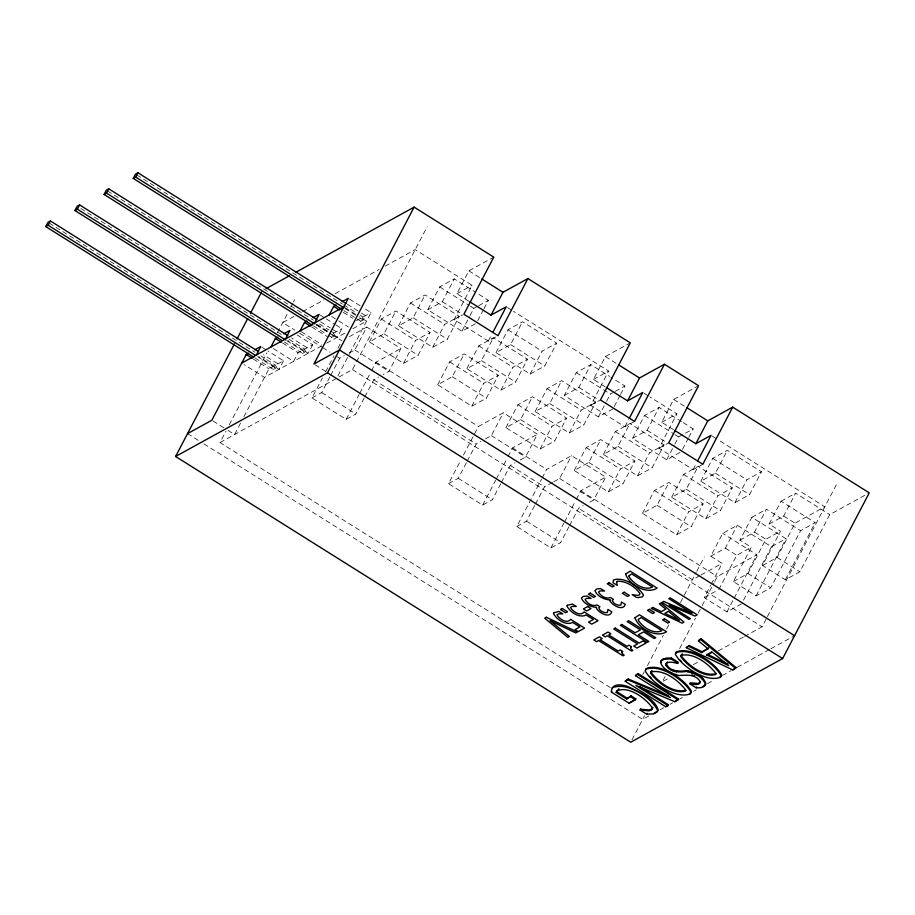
<?xml version="1.0" encoding="UTF-8"?>
<svg xmlns="http://www.w3.org/2000/svg" width="915" height="915" viewBox="0 0 915 915"><rect width="100%" height="100%" fill="white"/><g stroke="black" fill="none" stroke-linecap="round" stroke-linejoin="round"><path stroke-width="0.69" stroke-dasharray="4.58 3.43" d="M610.305 687.588L220.012 442.551L225.959 431.194M229.265 424.869L266.894 352.881M277.462 332.671L288.408 311.74M290.924 306.925L292.811 303.322M293.429 302.122L294.687 299.708M240.542 423.153L234.595 434.522L227.412 430.016M243.847 416.828L268.953 368.814L283.536 360.785L267.958 351.005M255.159 358.062L273.311 369.466L275.552 365.176L261.027 356.061M273.311 369.466L275.747 368.127L277.988 363.838L263.463 354.723M283.536 360.785L279.052 369.351L258.693 356.575M297.123 334.947L312.701 344.726L298.118 352.755L293.635 361.322L272.075 347.791M284.325 342.004L302.476 353.396L304.718 349.118L288.991 339.236M302.476 353.396L304.912 352.058L307.154 347.78L291.416 337.898M312.701 344.726L308.218 353.293L287.859 340.506M328.016 335.062L331.642 337.338L333.884 333.049L330.258 330.772M331.642 337.338L334.078 335.999L336.32 331.71L331.482 328.668M335.874 324.894L341.867 328.657L337.383 337.235L332.591 334.227M364.17 398.082L355.844 414.003L346.122 419.356L311.992 397.922L322.377 378.044M325.626 371.833L334.067 355.695M337.967 348.238L340.563 343.274M311.992 397.922L321.714 392.569L330.029 376.648M330.67 375.425L339.637 358.291L344.315 355.718M357.182 318.992L360.807 321.268L363.049 316.99L358.211 313.948M360.807 321.268L363.244 319.93L365.485 315.652L359.435 311.855M337.978 375.813L349.233 354.299M349.667 353.465L371.032 312.598L363.838 308.081M348.981 353.133L354.826 349.919L366.778 327.067L400.907 348.501L388.966 371.353L383.122 374.567M339.11 376.969L352.481 369.603L427.156 226.76M369.408 341.89L381.361 319.038L395.943 310.997L430.073 332.431L418.132 355.283L403.549 363.324L369.408 341.89L383.991 333.861L395.943 310.997M346.122 419.356L359.115 394.514M359.767 393.267L370.804 372.153M371.456 370.907L375.996 362.214L400.907 348.501M398.574 325.82L410.526 302.968L425.109 294.939L459.238 316.373L447.298 339.225L432.715 347.254L398.574 325.82L413.157 317.791L425.109 294.939M364.81 396.858L373.766 379.714L378.444 377.14M475.24 323.83L461.881 331.196L427.74 309.762L439.692 286.91L454.275 278.881L475.457 292.182M403.549 363.324L415.49 340.46L430.073 332.431M427.74 309.762L442.322 301.733L454.275 278.881M468.674 301.092L456.905 293.704L468.857 270.84L493.768 257.126M432.715 347.254L444.656 324.402L459.238 316.373M495.598 337.029L488.313 341.043L454.172 319.61L472.094 285.331L415.204 249.612L385.215 266.128M461.881 331.196L469.418 316.762M470.047 315.561L473.821 308.332L477.47 306.331M437.679 384.746L449.631 361.894L464.214 353.865L498.343 375.299L486.391 398.151L471.808 406.18L437.679 384.746L452.262 376.717L464.214 353.865M477.71 320.753L483.372 309.933M484.001 308.721L488.404 300.303L476.635 292.914M466.844 368.688L478.797 345.836L493.379 337.795L527.509 359.229L515.557 382.081L500.974 390.122L466.844 368.688L481.427 360.659L493.379 337.795M488.313 341.043L491.504 334.924M496.01 352.618L507.962 329.766L522.545 321.737L556.675 343.171L544.722 366.023L530.14 374.052L496.01 352.618L510.593 344.589L522.545 321.737M471.808 406.18L483.76 383.328L498.343 375.299M500.711 483.806L492.384 499.727L482.663 505.08L448.533 483.646L460.874 460.051M463.47 455.075L478.396 426.504L503.319 412.791L537.448 434.225L525.496 457.077L519.663 460.291M500.974 390.122L512.926 367.258L527.509 359.229M448.533 483.646L458.255 478.293L466.57 462.372M467.21 461.149L476.177 444.015L480.844 441.43M485.522 438.857L491.366 435.643L503.319 412.791M530.14 374.052L542.092 351.2L556.675 343.171M505.949 427.614L517.901 404.762L532.484 396.721L566.614 418.155L554.662 441.007L540.079 449.048L505.949 427.614L520.532 419.585L532.484 396.721M482.663 505.08L495.656 480.238M496.307 478.991L507.345 457.877M507.997 456.631L512.537 447.938L537.448 434.225M535.115 411.544L547.067 388.692L561.65 380.663L595.779 402.097L583.827 424.949L569.244 432.978L535.115 411.544L549.698 403.515L561.65 380.663M501.351 482.582L510.307 465.438L514.985 462.864M612.993 408.879L598.41 416.92L564.281 395.486L576.233 372.634L590.815 364.593L609.642 376.42M540.079 449.048L552.031 426.184L566.614 418.155M564.281 395.486L578.863 387.457L590.815 364.593M605.215 386.816L593.446 379.416L605.398 356.564L629.062 343.537M568.981 526.663L560.655 542.584L550.933 547.936L516.803 526.502L541.474 479.311M542.126 478.065L546.667 469.372L571.589 455.647L605.719 477.081L593.766 499.933L587.933 503.159M569.244 432.978L581.197 410.126L595.779 402.097M516.803 526.502L526.525 521.15L534.84 505.24M535.481 504.016L544.448 486.872L552.626 482.365M634.575 421.415L624.854 426.767L590.713 405.334L608.635 371.055L513.464 311.306M553.792 481.725L559.637 478.511L571.589 455.647M598.41 416.92L605.959 402.486M606.588 401.273L610.362 394.056L614.011 392.055M574.22 470.47L586.172 447.618L600.755 439.589L634.884 461.023L622.932 483.875L608.349 491.904L574.22 470.47L588.803 462.441L600.755 439.589M614.251 406.477L619.913 395.657M620.542 394.445L624.945 386.027L610.82 377.163M550.933 547.936L563.926 523.094M564.578 521.859L575.615 500.734M576.256 499.499L580.808 490.806L605.719 477.081M603.385 454.412L615.337 431.56L629.92 423.519L664.05 444.953L652.098 467.805L637.515 475.846L603.385 454.412L617.968 446.383L629.92 423.519M569.622 525.439L578.577 508.305L583.255 505.732M624.854 426.767L628.685 419.425M680.051 452.41L666.68 459.776L632.551 438.342L644.503 415.49L659.086 407.461L681.446 421.506M608.349 491.904L620.301 469.052L634.884 461.023M632.551 438.342L647.134 430.313L659.086 407.461M673.486 429.673L661.717 422.284L673.669 399.432L697.333 386.393M637.515 475.846L649.467 452.982L664.05 444.953M702.834 464.271L693.113 469.635L658.983 448.201L676.906 413.912L649.833 396.916M666.68 459.776L674.229 445.342M674.858 444.141L678.633 436.924L693.215 428.895L682.624 422.238M642.49 513.338L654.431 490.486L669.014 482.445L703.155 503.879L691.202 526.731L676.62 534.76L642.49 513.338L657.073 505.309L669.014 482.445M682.521 449.345L688.183 438.514M688.812 437.313L693.215 428.895M671.656 497.268L683.596 474.416L698.179 466.387L732.32 487.821L720.368 510.673L705.785 518.702L671.656 497.268L686.239 489.239L698.179 466.387M693.113 469.635L696.315 463.505M700.821 481.21L712.762 458.358L727.345 450.317L761.486 471.751L749.534 494.603L734.951 502.644L700.821 481.21L715.404 473.181L727.345 450.317M676.62 534.76L688.572 511.908L703.155 503.879M705.785 518.702L717.737 495.85L732.32 487.821M642.845 674.469L644.16 671.942M647.465 665.628L663.306 635.307M666.612 628.994L669.254 623.95M680.474 602.47L696.132 572.515M696.761 571.315L704.31 556.88M734.951 502.644L746.903 479.78L761.486 471.751M711.252 584.159L722.141 563.343L710.761 556.194L722.701 533.342L737.284 525.313L771.425 546.747L786.008 538.706L751.867 517.284L739.926 540.136L751.307 547.273L733.384 581.563L756.133 595.848L770.716 587.819L800.591 530.677L815.174 522.648L781.033 501.214L769.092 524.066L780.472 531.215L762.55 565.493L785.299 579.778L799.882 571.749L829.756 514.619L868.015 493.54M710.761 556.194L725.343 548.165L737.284 525.313M741.55 603.877L726.968 611.906L704.218 597.621L710.612 585.383M631.979 739.812L644.652 715.576M663.158 680.177L665.136 676.391M679.673 648.575L695.537 618.243M698.179 613.187L701.485 606.862M702.148 605.604L714.043 582.844M714.707 581.585L717.349 576.53L756.842 554.776L722.701 533.342M718.801 589.592L736.724 555.313L751.307 547.273M739.926 540.136L754.509 532.107L766.45 509.243L800.591 530.677M726.968 611.906L733.464 599.485M734.116 598.25L756.842 554.776M733.384 581.563L747.967 573.522L765.889 539.244L780.472 531.215M769.092 524.066L783.675 516.037L795.615 493.185L829.756 514.619M743.506 600.149L771.425 546.747M756.133 595.848L786.008 538.706M762.55 565.493L777.132 557.464L795.055 523.186L824.827 506.784L718.298 439.909M785.299 579.778L815.174 522.648M744.604 636.405L762.092 626.775L766.713 617.934M767.376 616.664L836.768 483.932M293.99 316.373L282.746 322.572L294.847 330.166M302.739 311.558L323.979 299.857M335.233 293.658L378.97 269.57M333.357 333.346L341.867 328.657M356.45 320.627L371.032 312.598M321.737 345.847L264.469 377.392L244.111 364.605M326.712 343.102L347.105 331.871M352.858 328.702L366.549 321.165L359.366 316.659M349.336 336.674L366.778 327.067M456.905 293.704L472.094 285.331M220.012 442.551L336.674 378.307M478.682 305.656L488.404 300.303M454.172 319.61L462.681 314.932M593.446 379.416L608.635 371.055M615.223 391.38L624.945 386.027M590.713 405.334L600.434 399.981M661.717 422.284L676.906 413.912M658.983 448.201L668.705 442.849M751.867 517.284L766.45 509.243M781.033 501.214L795.615 493.185M699.803 575.638L692.358 579.744L578.577 508.305M701.05 574.952L722.141 563.343M704.218 597.621L717.577 590.255M663.375 681.149L668.373 678.392M693.364 664.622L698.362 661.877M718.355 650.862L743.346 637.092M648.895 715.942L642.673 719.373L203.279 443.5M660.104 709.765L663.832 707.707M670.066 704.275L672.548 702.914M680.028 698.797L682.51 697.424M693.719 691.248L696.212 689.876M707.421 683.711L713.643 680.28M722.358 675.476L731.074 670.684M737.296 667.252L769.675 649.421M770.922 648.735L794.575 635.708M468.857 270.84L480.627 278.229M605.398 356.564L617.168 363.953M673.669 399.432L685.438 406.82M507.436 307.52L512.251 310.54M643.943 393.221L648.655 396.184M712.247 436.112L717.097 439.143M439.692 286.91L469.121 305.381M470.287 306.125L473.821 308.332M507.962 329.766L542.092 351.2M576.233 372.634L610.362 394.056M644.503 415.49L673.92 433.962M675.098 434.705L678.633 436.924M712.762 458.358L746.903 479.78M442.322 301.733L462.338 314.291M510.593 344.589L544.722 366.023M578.863 387.457L598.868 400.015M647.134 430.313L667.138 442.883M715.404 473.181L749.534 494.603M783.675 516.037L795.055 523.186M410.526 302.968L444.656 324.402M478.797 345.836L512.926 367.258M547.067 388.692L581.197 410.126M615.337 431.56L649.467 452.982M683.596 474.416L717.737 495.85M413.157 317.791L447.298 339.225M481.427 360.659L515.557 382.081M549.698 403.515L583.827 424.949M617.968 446.383L652.098 467.805M686.239 489.239L720.368 510.673M754.509 532.107L765.889 539.244M777.132 557.464L799.882 571.749M381.361 319.038L415.49 340.46M449.631 361.894L483.76 383.328M517.901 404.762L552.031 426.184M586.172 447.618L620.301 469.052M654.431 490.486L688.572 511.908M349.473 299.056L362.649 307.337M347.323 304.249L358.223 311.089M136.701 174.879L342.473 304.066M343.685 304.832L356.999 313.193M344.989 307.634L358.165 315.904M345.081 308.538L358.406 316.899M359.606 317.654L363.244 319.93M383.991 333.861L418.132 355.283M452.262 376.717L486.391 398.151M520.532 419.585L554.662 441.007M588.803 462.441L622.932 483.875M657.073 505.309L691.202 526.731M725.343 548.165L736.724 555.313M343.868 310.631L355.969 318.237M343.274 312.358L352.858 318.374M747.967 573.522L770.716 587.819M331.607 316.418L337.589 320.17M338.79 320.925L348.375 326.941M320.307 315.126L325.1 318.134M326.289 318.877L334.673 324.15M320.582 321.828L330.269 327.913M107.535 190.938L313.307 320.136M319.358 323.933L329.045 330.006M317.025 324.448L327.799 331.219M316.521 324.871L331.001 333.964M332.202 334.73L341.867 340.78M375.996 362.214L478.396 426.504M512.537 447.938L546.667 469.372M580.808 490.806L717.349 576.53M315.915 324.596L328.028 332.202M329.24 332.957L334.078 335.999M354.826 349.919L388.966 371.353M491.366 435.643L525.496 457.077M559.637 478.511L593.766 499.933M313.49 325.934L326.804 334.295M311.706 326.918L327.284 336.686M301.241 331.722L321.6 344.509M299.685 333.209L321.474 346.888M322.686 347.643L329.949 352.206M337.212 356.77L339.637 358.291M373.766 379.714L476.177 444.015M510.307 465.438L544.448 486.872M352.481 369.603L762.092 626.775M80.783 208.517L284.142 336.194M286.75 340.666L304.912 352.058M282.541 342.976L298.118 352.755M315.115 364.765L325.9 371.536M261.976 347.254L266.768 350.262M321.714 392.569L355.844 414.003M458.255 478.293L492.384 499.727M526.525 521.15L560.655 542.584M49.204 223.066L254.976 352.264M257.584 356.724L275.747 368.127M253.375 359.046L268.953 368.814M213.035 420.991L226.211 429.261M187.541 433.619L198.429 440.458"/><path stroke-width="1.37" d="M618.86 688.755L616.15 692.392L626.638 698.98L631.098 695.915L635.833 698.9L635.387 699.758L629.097 703.212L611.392 692.095C610.877 682.361 623.664 684.374 629.36 687.257C639.757 692.689 653.825 697.756 658.125 709.548L657.588 711.115L654.214 713.048M705.465 684.809C703.441 676.826 693.719 672.994 686.273 671.438C679.147 672.628 668.293 672.308 665.811 664.118L667.024 662.906C672.239 659.898 685.93 667.893 671.05 658.914L664.176 659.246L660.985 661.019L660.516 662.117C662.632 669.849 671.885 673.497 678.919 675.522C686.284 675.064 695.263 673.978 699.998 681.229L700.181 682.693L699.163 683.768C694.119 686.685 682.567 679.376 696.201 687.806C699.632 687.931 704.687 687.977 705.911 683.951C703.887 675.968 694.165 672.136 686.719 670.581C679.593 671.77 668.739 671.45 666.257 663.261L667.47 662.048M652.967 707.295L651.8 709.239L649.307 709.971L640.511 709.159M645.658 670.032L646.127 668.579C660.23 662.54 684.729 679.113 691.431 691.374L689.681 694.005M675.796 653.424L676.276 651.972C690.379 645.933 714.878 662.506 721.58 674.778L719.831 677.397M253.947 357.308L45.75 226.588L47.992 222.311L50.416 220.972L258.625 351.68M45.75 226.588L48.175 225.25L50.416 220.972M281.9 340.483L74.916 210.53L77.157 206.241L79.582 204.903L287.79 335.622M74.916 210.53L77.34 209.192L79.582 204.903M312.278 325.18L104.081 194.46L106.323 190.183L108.748 188.845L316.956 319.552M104.081 194.46L106.506 193.122L108.748 188.845M341.444 309.11L133.247 178.402L135.489 174.113L137.913 172.775L346.122 303.494M133.247 178.402L135.672 177.064L137.913 172.775M674.664 430.416L695.846 443.718L707.798 420.854L732.709 407.141L869.25 492.865L782.622 658.56L630.721 742.225L175.589 456.482L234.457 343.868M237.099 338.813L247.679 318.592M250.321 313.536L261.553 292.045M248.628 353.19L246.192 354.528L211.845 420.237L187.541 433.619M256.292 355.066L260.775 346.499L254.702 349.839M270.874 347.037L275.358 338.47L277.794 337.132M285.457 339.007L289.941 330.429L283.867 333.781M300.04 330.978L304.523 322.4L306.96 321.062M314.623 322.938L319.106 314.371L313.033 317.722M329.206 314.909L333.689 306.342L336.125 305.004M175.589 456.482L327.49 372.817L414.118 207.122L493.768 257.126L463.894 314.257L498.035 335.691L527.898 278.549L630.309 342.851L600.434 399.981L634.575 421.415L664.439 364.273L698.58 385.707L668.705 442.849L702.834 464.271L732.709 407.141M469.853 301.824L491.046 315.126L502.987 292.274L527.898 278.549M492.785 332.477L506.235 306.765L491.046 315.126M606.393 387.548L627.576 400.85L639.528 377.998L664.439 364.273M629.326 418.201L642.776 392.489L627.576 400.85M697.596 461.057L711.035 435.346L695.846 443.718M611.392 692.095L611.838 691.237M616.15 692.392L616.596 691.534L627.084 698.122M639.837 686.799L668.396 704.733L667.95 705.579L665.788 706.769L625.22 681.298L628.25 679.021L668.316 695.686M625.22 681.298L628.25 679.021M627.804 679.879L670.455 697.619L635.468 675.659L638.064 673.612L678.633 699.083L674.915 701.748L635.822 685.415L667.95 705.579M635.468 675.659L638.064 673.612M626.638 698.98L631.098 695.915M629.097 703.212L635.833 698.9M612.295 687.84C627.038 681.446 651.125 697.31 657.679 710.406L657.142 711.973L653.756 713.906L646.585 714.112L640.065 710.017L640.717 709.056M665.731 664.85L666.177 663.993M666.006 665.663L666.452 664.805M671.05 658.914L671.496 658.057L678.255 662.3L677.649 663.249M646.585 714.112L647.031 713.254M672.273 670.604L672.719 669.746M686.273 647.671L689.155 645.475L702.057 651.732L708.679 648.083L701.611 652.589L688.709 646.333L686.273 647.671L732.686 669.929L735.523 668.362L735.98 667.504L701.245 638.819L698.923 640.1L698.477 640.957L708.233 648.941M674.401 671.484L674.858 670.626M688.709 646.333L689.155 645.475M676.402 671.953L676.848 671.095M665.788 706.769L668.396 704.733M698.477 640.957L701.245 638.819M687.92 671.679L688.366 670.821M689.738 672.125L690.185 671.267M674.915 701.748L678.633 699.083M701.611 652.589L702.057 651.732M691.671 672.777L692.117 671.919M691.671 675.522L692.129 674.664M693.719 673.646L694.165 672.788M689.75 683.757L690.368 682.796L697.893 683.471L700.627 681.835M693.902 676.414L694.348 675.556M695.892 674.744L696.338 673.898M706.86 655.117L712.202 652.178L728.66 665.663L706.86 655.117L711.584 651.915M696.201 687.806L696.647 686.948M702.32 679.182L702.766 678.324M732.686 669.929L735.98 667.504M652.063 670.398L650.965 672.25C658.24 682.11 673.337 693.559 685.93 690.276M682.213 653.79L681.115 655.655C688.389 665.502 703.486 676.951 716.079 673.669M705.431 684.946L702.834 686.422M616.802 690.882C628.799 685.507 645.956 698.397 652.521 708.153L651.354 710.097L648.861 710.829L640.065 710.017M265.945 288.728L289.609 275.69M295.831 272.27L414.118 207.122M342.199 301.653L348.272 298.313L313.925 364.01L339.442 349.965L794.575 635.708M241.709 363.095L343.788 306.88M671.496 658.057L666.772 658.011L662.643 659.212L661.431 660.161L661.122 662.54M707.306 654.271L727.825 664.176M481.805 278.972L502.987 292.274M618.346 364.696L639.528 377.998M686.616 407.552L707.798 420.854M135.672 177.064L343.88 307.772M333.689 306.342L339.682 310.105M106.506 193.122L314.714 323.841M304.523 322.4L310.517 326.163M77.34 209.192L285.549 339.9M275.358 338.47L281.351 342.221M327.49 372.817L782.622 658.56M48.175 225.25L255.171 355.203M246.192 354.528L252.185 358.291M637.618 674.469L678.187 699.941M630.641 696.773L635.387 699.758M700.799 639.677L735.523 668.362M679.639 659.795L681.641 661.568M649.49 676.402L651.491 678.175M616.584 582.123L617.351 585.383L613.073 582.695L613.416 579.996C624.213 576.473 637.984 586.035 643.508 595.105L642.341 596.866L638.155 597.529L636.485 597.392L632.139 594.67L637.721 595.368L639.288 594.933L639.974 593.709C635.387 586.732 625.963 580.831 617.431 581.208L616.584 582.123M596.5 607.354L596.454 608.292C598.707 612.707 609.687 618.929 611.769 611.815L607.937 609.413L607.4 612.49C604.232 613.313 599.531 611.117 598.776 607.8L599.954 606.805L596.935 604.918C592.657 607.068 586.881 603.202 585.062 599.417L586.675 598.33L591.09 598.467L587.258 596.054L583.415 596.351L581.437 598.033C583.621 603.728 590.713 607.034 596.5 607.354M609.996 599.931L609.939 600.858C612.192 605.273 623.172 611.506 625.254 604.392L621.422 601.99L620.885 605.067C617.728 605.879 613.027 603.694 612.272 600.366L613.439 599.382L610.419 597.484C606.142 599.645 600.366 595.779 598.547 591.982L600.16 590.907L604.575 591.033L600.743 588.631L596.9 588.917L594.922 590.61C597.106 596.306 604.197 599.6 609.996 599.931M621.948 652.189L622.063 653.401L624.179 655.186L622.978 655.838L598.604 640.534L596.557 641.667L593.789 639.928L599.428 636.829L602.184 638.567L600.091 639.722L618.22 651.103L620.313 649.947L622.783 651.491L621.948 652.189M630.629 647.408L630.732 648.621L632.86 650.405L631.659 651.068L607.274 635.765L605.227 636.886L602.47 635.159L608.098 632.048L610.865 633.786L608.772 634.941L626.901 646.322L628.994 645.167L631.464 646.722L630.629 647.408M650.737 672.056L650.519 673.108C657.793 682.967 672.891 694.416 685.484 691.134L685.735 690.093C678.404 680.257 663.341 668.831 650.737 672.056M680.886 655.449L680.657 656.513C687.943 666.36 703.04 677.809 715.633 674.527L715.885 673.486C708.553 663.649 693.49 652.223 680.886 655.449M629.085 575.798L628.902 576.542C633.157 583.507 644.149 591.147 652.544 587.03L631.67 573.922L629.085 575.798M638.441 619.432L638.258 620.176C642.513 627.13 653.504 634.781 661.9 630.664L641.026 617.556L638.441 619.432M625.586 574.151C628.982 584.456 646.379 594.91 657.164 588.116L630.126 571.143L625.586 574.151M634.941 617.785C638.338 628.09 655.735 638.544 666.52 631.75L639.482 614.777L634.941 617.785M690.985 692.232L690.539 693.719C676.448 699.815 651.812 683.208 645.201 670.889L645.681 669.437C659.784 663.398 684.283 679.971 690.985 692.232M721.134 675.636L720.688 677.111C706.597 683.219 681.961 666.612 675.35 654.282L675.83 652.83C689.933 646.791 714.432 663.364 721.134 675.636M553.735 612.753L553.495 613.519C556.583 619.581 565.95 625.952 572.699 622.417L579.893 626.935L575.055 629.6L578.234 631.59L584.571 628.102L570.64 619.352C566.865 624.339 559.191 618.78 557.006 614.903L558.596 613.816L562.817 613.885L558.985 611.472L553.735 612.753M567.22 605.33L566.98 606.085C570.068 612.158 579.435 618.517 586.195 614.983L593.389 619.501L588.539 622.166L591.719 624.167L598.055 620.679L584.125 611.929C580.35 616.904 572.676 611.357 570.503 607.48L572.081 606.393L576.301 606.451L572.47 604.049L567.22 605.33M546.369 617.259L544.711 618.174L567.792 637.343L569.359 636.485L550.098 620.633L575.752 632.963L577.399 632.059L546.369 617.259M562.302 608.498L560.449 609.516L565.619 612.764L567.472 611.746L562.302 608.498M590.232 593.103L588.379 594.132L593.561 597.381L595.413 596.363L590.232 593.103M609.081 582.729L607.228 583.747L612.41 586.995L614.262 585.977L609.081 582.729M587.716 606.508L583.335 608.921L586.629 610.98L590.999 608.567L587.716 606.508M624.202 592.211L622.337 593.24L627.518 596.489L629.371 595.459L624.202 592.211M615.269 628.102L613.725 628.948L637.583 643.931L633.695 646.059L636.897 648.072L646.196 642.948L642.993 640.946L639.116 643.085L615.269 628.102M621.845 624.488L620.313 625.334L647.351 642.307L648.895 641.461L638.281 634.804L643.6 631.876L654.214 638.533L655.746 637.686L628.697 620.713L627.164 621.56L640.409 629.875L635.09 632.791L621.845 624.488M649.353 609.333L647.488 610.362L652.669 613.61L654.522 612.581L649.353 609.333M652.772 607.446L651.16 608.338L682.098 623.172L683.997 622.131L660.836 603.008L659.292 603.866L665.8 609.184L661.385 611.609L652.772 607.446M663.661 601.452L661.934 602.402L688.984 619.386L690.413 618.597L669.002 605.147L695.068 616.035L697.241 614.834L670.203 597.85L668.762 598.639L692.083 613.29L663.661 601.452M668.442 611.346L664.873 613.302L679.41 620.324L668.442 611.346M664.462 618.826L662.609 619.844L667.778 623.092L669.643 622.074L664.462 618.826"/></g></svg>
